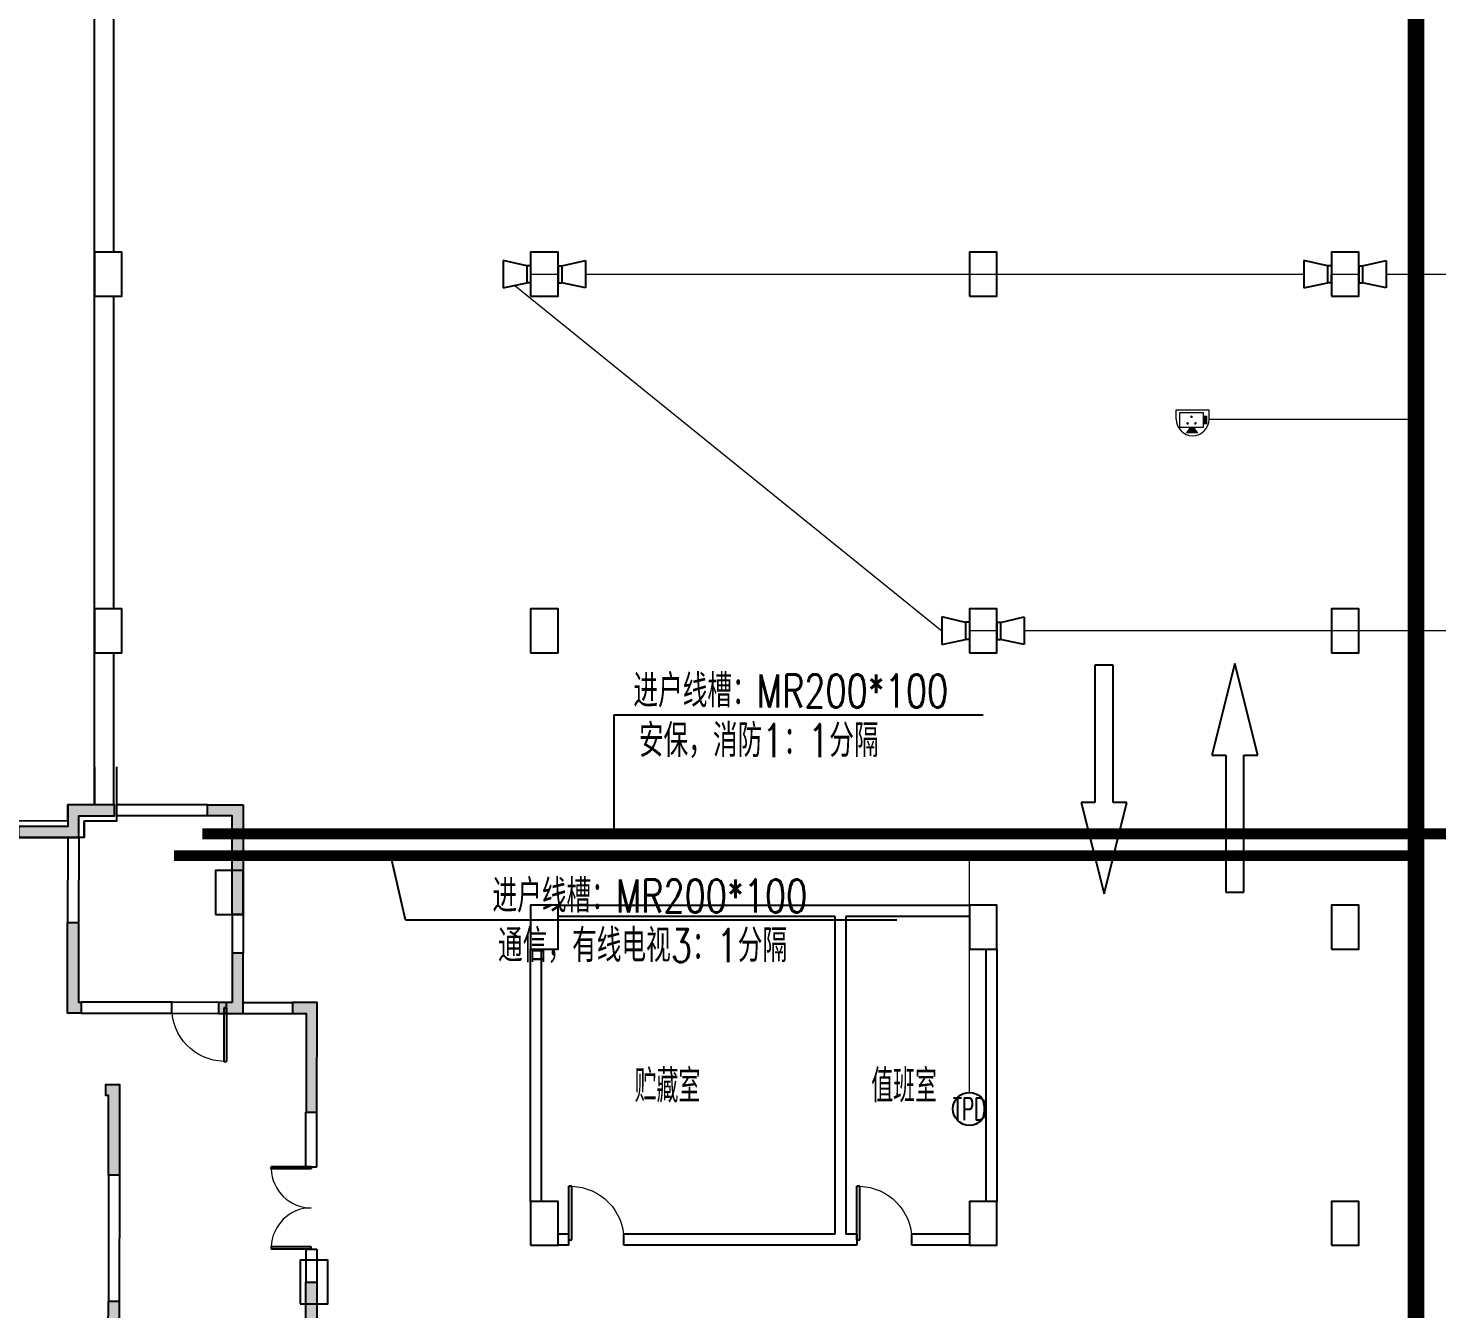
# Model space of a CAD drawing. Extents: x -781653 to 929899, y -295171 to 30012.
# Drawn here: x 198943 to 224627, y -173964 to -150619 of the extents above; entities that cross this region are included whole.
import ezdxf
from ezdxf.enums import TextEntityAlignment as Align

# ---------------------------------------------------------------- set-up
doc = ezdxf.new("R2010")
doc.units = 0
doc.header["$LTSCALE"] = 10
doc.header["$MEASUREMENT"] = 0
doc.linetypes.add('DASH', pattern=[0.35, 0.25, -0.1])
doc.linetypes.add('DASHED', pattern=[0.75, 0.5, -0.25])
doc.layers.get('0').update_dxf_attribs({"linetype": 'CONTINUOUS'})
for name, color, linetype in [('COLUMN', 1, 'CONTINUOUS'), ('RD-equip', 3, 'CONTINUOUS'), ('RD-text', 4, 'CONTINUOUS'), ('solid', 252, 'CONTINUOUS'), ('STAIR', 9, 'CONTINUOUS'), ('TEXT', 7, 'CONTINUOUS'), ('wall', 8, 'CONTINUOUS'), ('wall-jg', 7, 'CONTINUOUS'), ('WINDOW', 4, 'CONTINUOUS'), ('结构墙', 1, 'CONTINUOUS'), ('行车方向', 4, 'CONTINUOUS'), ('行车线', 207, 'CONTINUOUS')]:
    doc.layers.add(name, color=color, linetype=linetype)
doc.layers.add('RD-line', color=2, linetype='CONTINUOUS', lineweight=0)
doc.styles.add('_TEL_DIM', font='SIMPLEX', dxfattribs={"width": 0.8, "height": 3.5, "bigfont": 'HZTXT'})
doc.styles.add('FS1', font='txt4', dxfattribs={"width": 0.8, "bigfont": 'fstxt'})
doc.styles.add('FS2', font='tjromans.shx', dxfattribs={"width": 0.8, "bigfont": 'tjhztxt.shx'})
doc.linetypes.add('BRA', pattern='A,2.8,-0.1,["B",_TEL_DIM,S=0.07,R=0,X=0,Y=-0.12],-0.25', length=3.15)
doc.linetypes.add('CCTV', pattern='A,2.8,-0.1,["V",_TEL_DIM,S=0.07,R=0,X=0,Y=-0.12],-0.25', length=3.15)

# ---------------------------------------------------------------- blocks, each defined once
blk = doc.blocks.new('$DorLib2D$00000001')
for p, q in [((0.45, 0.975), (0.5, 0.975)), ((0.45, 0), (0.45, 0.975)), ((0.5, 0), (0.5, 0.975)), ((0.5, 0), (0.45, 0))]:
    blk.add_line(p, q)
at = {"lineweight": 13}
blk.add_arc((0.475, 0), 0.975, 91.4693, 180, dxfattribs=at)
blk = doc.blocks.new('A$C057458B3')
at = {"layer": 'solid'}
blk.add_hatch(color=8, dxfattribs=at).paths.add_polyline_path([(40250, 7500), (40250, 8950), (40050, 8950), (40050, 7300), (40300, 7300), (40300, 7500)])
at = {"layer": 'STAIR', "color": 8}
for p, q in [((42950, 7500), (41950, 7500)), ((41950, 7300), (42950, 7300))]:
    blk.add_line(p, q, dxfattribs=at)
at = {"layer": 'wall', "color": 8}
for p, q in [((40050, 10500), (40050, 8950)), ((40250, 10500), (40050, 10500)), ((40250, 10500), (40250, 8950)), ((40250, 8950), (40050, 8950)), ((41950, 7500), (40300, 7500)), ((40300, 7500), (40300, 7300)), ((41950, 7300), (41950, 7500)), ((42950, 7300), (42950, 7500)), ((40300, 7300), (41950, 7300)), ((40800, 4350), (40800, 2050)), ((41000, 4350), (41000, 2050))]:
    blk.add_line(p, q, dxfattribs=at)
at = {"layer": 'wall-jg', "color": 8}
for p, q in [((40050, 10800), (40050, 11100)), ((40350, 10500), (40350, 10800)), ((40050, 8950), (40250, 8950)), ((40050, 7300), (40050, 8950)), ((40250, 8950), (40250, 7500)), ((40250, 7500), (40300, 7500)), ((40300, 7500), (40300, 7300)), ((40300, 7300), (40050, 7300)), ((42950, 7300), (42950, 7200))]:
    blk.add_line(p, q, dxfattribs=at)
blk.add_lwpolyline([(42950, 7500), (42800, 7500), (42800, 7300), (42950, 7300)], dxfattribs=at)
at = {"layer": 'WINDOW', "color": 8, "xscale": -999.9999999999995, "yscale": 999.9999999999995, "zscale": 1000, "rotation": 179.9999999999999}
blk.add_blockref('$DorLib2D$00000001', (42450, 7400), dxfattribs=at)
blk = doc.blocks.new('A$C09E6704B')
at = {"layer": 'solid'}
for points in [[(40050, 10700), (40050, 11100), (40900, 11100), (40900, 10900), (40250, 10900), (40250, 10500), (39150, 10500), (39150, 10700)], [(43250, 11100), (43250, 9100), (43050, 9100), (43050, 10900), (42600, 10900), (42600, 11100)], [(40250, 7500), (40300, 7500), (40300, 7300), (40050, 7300), (40050, 8950), (40250, 8950)], [(43050, 7500), (43050, 8400), (43250, 8400), (43250, 7300), (42800, 7300), (42800, 7500)], [(44600, 7500), (44600, 5500), (44400, 5500), (44400, 7300), (44150, 7300), (44150, 7500)], [(40800, 5800), (40750, 5800), (40750, 6000), (41000, 6000), (41000, 4350), (40800, 4350)], [(43600, 400), (43600, 600), (44400, 600), (44400, 2400), (44600, 2400), (44600, 400)], [(41800, 600), (41800, 400), (40800, 400), (40800, 1300), (40500, 1300), (40500, 1500), (40800, 1500), (40800, 2050), (41000, 2050), (41000, 600)]]:
    blk.add_hatch(color=256, dxfattribs=at).paths.add_polyline_path(points)
at = {"layer": 'wall-jg'}
for points in [[(39150, 10500), (40250, 10500), (40250, 10900), (40900, 10900), (40900, 11100), (40050, 11100), (40050, 10700), (39150, 10700)], [(43250, 11100), (43250, 9100), (43050, 9100), (43050, 10900), (42600, 10900), (42600, 11100)], [(43050, 7500), (42800, 7500), (42800, 7300), (43250, 7300), (43250, 8400), (43050, 8400)], [(44150, 7300), (44400, 7300), (44400, 5500), (44600, 5500), (44600, 7500), (44150, 7500)]]:
    blk.add_lwpolyline(points, close=True, dxfattribs=at)
for points in [[(40300, 7500), (40300, 7300), (40050, 7300), (40050, 8950), (40250, 8950), (40250, 7500), (40300, 7500)], [(41000, 4350), (40800, 4350), (40800, 5800), (40750, 5800), (40750, 6000), (41000, 6000), (41000, 4350)], [(44600, 400), (43600, 400), (43600, 600), (44400, 600), (44400, 2400), (44600, 2400), (44600, 400)], [(40800, 1500), (40800, 2050), (41000, 2050), (41000, 600), (41800, 600), (41800, 400), (40800, 400), (40800, 1300), (40500, 1300), (40500, 1500), (40800, 1500)]]:
    blk.add_lwpolyline(points, dxfattribs=at)
blk = doc.blocks.new('$DorLib2D$00000002')
for p, q in [((-0.5, 0), (-0.5, 0.4875)), ((-0.475, 0.4875), (-0.5, 0.4875)), ((-0.475, 0), (-0.475, 0.4875)), ((0.475, 0), (0.475, 0.4875)), ((0.475, 0.4875), (0.5, 0.4875)), ((0.5, 0), (0.5, 0.4875)), ((-0.5, 0), (-0.475, 0)), ((0.5, 0), (0.475, 0))]:
    blk.add_line(p, q)
at = {"lineweight": 13}
for centre, start, end in [((-0.4875, 0), 0, 88.53072), ((0.4875, 0), 91.46928, 180)]:
    blk.add_arc(centre, 0.4875, start, end, dxfattribs=at)
blk = doc.blocks.new('A$C1C157CE4')
at = {"layer": '行车线', "linetype": 'DASH', "ltscale": 3000}
for points in [[(4167, 2967), (1667, 2967), (1667, 3217), (0, 2800), (1667, 2383), (1667, 2633), (4167, 2633)], [(2531, 833), (2531, 583), (31, 583), (31, 250), (2531, 250), (2531, 0), (4198, 417)]]:
    blk.add_lwpolyline(points, close=True, dxfattribs=at)
blk = doc.blocks.new('A$C0FE76EBE')
at = {"layer": 'COLUMN'}
for points in [[(-227037, 30647), (-226537, 30647), (-226537, 31447), (-227037, 31447)], [(-219087, 30647), (-218587, 30647), (-218587, 31447), (-219087, 31447)], [(-211087, 30647), (-210587, 30647), (-210587, 31447), (-211087, 31447)], [(-204487, 30647), (-203987, 30647), (-203987, 31447), (-204487, 31447)], [(-227037, 24147), (-226537, 24147), (-226537, 24947), (-227037, 24947)], [(-219087, 24147), (-218587, 24147), (-218587, 24947), (-219087, 24947)], [(-211087, 24147), (-210587, 24147), (-210587, 24947), (-211087, 24947)], [(-204487, 24147), (-203987, 24147), (-203987, 24947), (-204487, 24947)], [(-224829, 19379), (-224329, 19379), (-224329, 20179), (-224829, 20179)], [(-219087, 18747), (-218587, 18747), (-218587, 19547), (-219087, 19547)], [(-211087, 18747), (-210587, 18747), (-210587, 19547), (-211087, 19547)], [(-204487, 18747), (-203987, 18747), (-203987, 19547), (-204487, 19547)], [(-219087, 13347), (-218587, 13347), (-218587, 14147), (-219087, 14147)], [(-211087, 13347), (-210587, 13347), (-210587, 14147), (-211087, 14147)], [(-204487, 13347), (-203987, 13347), (-203987, 14147), (-204487, 14147)], [(-223286, 12278), (-222786, 12278), (-222786, 13078), (-223286, 13078)]]:
    blk.add_lwpolyline(points, close=True, dxfattribs=at)
at = {"layer": '结构墙', "linetype": 'ByBlock'}
for p, q in [((-227037, 21377), (-227037, 56868)), ((-226687, 31447), (-226687, 36047)), ((-226687, 24947), (-226687, 30647)), ((-226687, 21376), (-226687, 24147)), ((-227037, 22069), (-227037, 21377))]:
    blk.add_line(p, q, dxfattribs=at)
blk = doc.blocks.new('PCY07')
at = {"color": 0, "lineweight": -2}
for p, q in [((-321, 0), (-321, 182)), ((-321, 182), (321, 182)), ((-249, -161), (-249, 129)), ((-249, 129), (205, 129)), ((205, 129), (205, -161)), ((321, 0), (321, 182)), ((205, -161), (-249, -161))]:
    blk.add_line(p, q, dxfattribs=at)
at = {"color": 0, "lineweight": -2, "const_width": 25}
for points in [[(-34, 48, 1), (-9, 48, 1)], [(-111, -81, 1), (-86, -81, 1)], [(67, -81, -1), (42, -81, -1)]]:
    blk.add_lwpolyline(points, format="xyb", close=True, dxfattribs=at)
at = {"color": 0, "lineweight": -2, "const_width": 80}
blk.add_lwpolyline([(245, 69), (245, -100)], dxfattribs=at)
at = {"color": 0, "lineweight": -2}
blk.add_lwpolyline([(-12, -162, 100, 250, 0), (-12, -272, 250, 250, 0)], format="xyseb", dxfattribs=at)
blk.add_arc((0, 0), 321, 180, 0, dxfattribs=at)
blk = doc.blocks.new('adasdasdasd')
at = {"layer": 'RD-equip'}
for p, q in [((-151, 430), (-251, 0)), ((-154, 500), (-154, 430)), ((-154, 500), (159, 500)), ((-154, 430), (159, 430)), ((251, 0), (158, 430)), ((159, 500), (159, 430)), ((-251, 0), (251, 0))]:
    blk.add_line(p, q, dxfattribs=at)
blk = doc.blocks.new('TPD')
at = {"layer": 'RD-equip'}
blk.add_circle((0, 0), 200, dxfattribs=at)
at = {"layer": 'RD-text', "style": 'FS1', "width": 0.8}
blk.add_attdef('CP', text='', height=350, dxfattribs=at).set_placement((0, 0), align=Align.MIDDLE)

msp = doc.modelspace()

# ---------------------------------------------------------------- linework, layer by layer
at = {"layer": 'RD-line', "linetype": 'BRA', "ltscale": 0.8}
for p, q in [((208103.8, -155105.1), (208603.8, -155105.1)), ((209104, -155105.1), (222203.5, -155105.1)), ((222703.8, -155105.1), (223203.8, -155105.1)), ((223704, -155105.1), (238203.5, -155105.1)), ((207818.4, -155306.6), (215603.5, -161602)), ((216603.8, -161605.1), (216103.8, -161605.1)), ((230203.5, -161605.1), (217104, -161605.1))]:
    msp.add_line(p, q, dxfattribs=at)
at = {"layer": 'RD-line', "linetype": 'CCTV', "ltscale": 0.8}
msp.add_line((220474.5, -157747.3), (224246.3, -157747.3), dxfattribs=at)
at = {"layer": 'RD-line'}
msp.add_line((216103.8, -170020.4), (216103.8, -165703.3), dxfattribs=at)
for points, const_width in [([(224246.3, -210757.7), (224246.3, -139403.3)], 300), ([(201599.4, -165703.3), (224246.3, -165703.3)], 200)]:
    msp.add_lwpolyline(points, dxfattribs=dict(at, const_width=const_width))
at = {"layer": 'RD-line', "linetype": 'DASHED', "const_width": 200}
msp.add_lwpolyline([(225007.6, -165306.2), (202117.9, -165306.2)], dxfattribs=at)
at = {"layer": 'RD-text'}
for p, q in [((209623.8, -163136.9), (216353, -163136.9)), ((209623.8, -163136.9), (209623.8, -165306.2)), ((205820.8, -166874.2), (205557.6, -165703.3)), ((205820.8, -166874.2), (214783.9, -166874.2))]:
    msp.add_line(p, q, dxfattribs=at)
at = {"layer": 'wall', "linetype": 'ByBlock'}
for p, q in [((202215.5, -164777.3), (200553.8, -164775.4)), ((202215.3, -164977.3), (200553.5, -164975.4)), ((208603.8, -166605.1), (216103.8, -166605.1)), ((202663.2, -166777.9), (202662.3, -167477.9)), ((202863.2, -166778.1), (202862.3, -167478.1)), ((208603.8, -166805.1), (213653.8, -166805.1)), ((213653.8, -166805.1), (213653.8, -172605.1)), ((213853.8, -166805.1), (213853.8, -172605.1)), ((213853.8, -166805.1), (216103.8, -166805.1)), ((208103.8, -172005.1), (208103.8, -167405.1)), ((208303.8, -172005.1), (208303.8, -167405.1)), ((216403.8, -167405.1), (216403.8, -172005.1)), ((216603.8, -167405.1), (216603.8, -172005.1)), ((202861.4, -168378.1), (203761.3, -168379.5)), ((202861, -168578.1), (203761, -168579.5)), ((204005.6, -171373.5), (204006.6, -170379.4)), ((204205.6, -171373.5), (204206.6, -170379.7)), ((204005.6, -171373.5), (204205.6, -171373.5)), ((208803.8, -172605.1), (208603.8, -172605.1)), ((208803.8, -172805.1), (208603.8, -172805.1)), ((208803.8, -172805.1), (208803.8, -172605.1)), ((209803.8, -172805.1), (209803.8, -172605.1)), ((213653.8, -172605.1), (209803.8, -172605.1)), ((214053.8, -172805.1), (209803.8, -172805.1)), ((214053.8, -172605.1), (213853.8, -172605.1)), ((214053.8, -172605.1), (214053.8, -172805.1)), ((216103.8, -172605.1), (215053.8, -172605.1)), ((215053.8, -172805.1), (215053.8, -172605.1)), ((216103.8, -172805.1), (215053.8, -172805.1)), ((204005.3, -172873.5), (204205.3, -172873.5)), ((204005.3, -172873.5), (204005.3, -173479.7)), ((204205.3, -172873.5), (204205.3, -173479.7))]:
    msp.add_line(p, q, dxfattribs=at)
at = {"layer": '结构墙'}
for points in [[(200153.8, -164774.9), (199665.5, -164774.3), (199665.2, -165074.3), (196565.2, -165070.7), (196567.9, -162770.7), (194567.9, -162768.3), (194572.2, -159068.3), (191472.3, -159064.7), (191467.9, -162764.7), (189467.9, -162762.3), (189465.2, -165062.3), (186365.2, -165058.6), (186365.5, -164758.6), (177465.5, -164748.1), (177465.2, -165048.1), (174365.2, -165044.5), (174367.9, -162744.5), (172367.9, -162742.1), (172372.3, -159042.1), (169272.3, -159038.5), (169267.9, -162738.5), (167267.9, -162736.1)], [(200553.8, -164083.3), (200553.8, -165075.4), (199965.2, -165074.7), (199964.8, -165374.7), (196264.8, -165370.3), (196267.5, -163070.3), (194267.5, -163068), (194271.9, -159368), (191771.9, -159365), (191767.5, -163065), (189767.5, -163062.7), (189764.8, -165362.7), (186064.8, -165358.3), (186065.2, -165058.3), (177765.2, -165048.5), (177764.8, -165348.5), (174064.8, -165344.1), (174067.5, -163044.1), (172067.5, -163041.8), (172071.9, -159341.8), (169571.9, -159338.8), (169567.5, -163038.8), (167567.6, -163036.5)]]:
    msp.add_lwpolyline(points, dxfattribs=at)

# ---------------------------------------------------------------- block references
at = {"rotation": 359.9324396606484}
msp.add_blockref('A$C057458B3', (159602.5, -175827.1), dxfattribs=at)
at = {"layer": 'RD-equip', "rotation": 269.9204302749589}
for p in [(207603.5, -155102), (222203.5, -155102), (215603.5, -161602)]:
    msp.add_blockref('adasdasdasd', p, dxfattribs=at)
at = {"layer": 'RD-equip', "xscale": -1, "rotation": 90.0795697250411}
for p in [(209104, -155102), (223704, -155102), (217104, -161602)]:
    msp.add_blockref('adasdasdasd', p, dxfattribs=at)
at = {"layer": 'RD-equip', "color": 3, "lineweight": 0, "xscale": 0.9345000046305358, "yscale": 0.934500004601432, "zscale": 0.9345000046725}
msp.add_blockref('PCY07', (220174.8, -157747.3), dxfattribs=at)
at = {"layer": 'RD-equip'}
ref = msp.add_blockref('TPD', (216103.8, -170320.4), dxfattribs=dict(at, xscale=1.5, yscale=1.5, zscale=1.5))
ref.add_attrib('CP', 'TPD', dxfattribs={"layer": 'RD-text', "height": 405, "style": 'FS1', "width": 0.6}).set_placement((216103.8, -170320.4), align=Align.MIDDLE)
at = {"layer": 'wall', "rotation": 359.9324396606484}
msp.add_blockref('A$C09E6704B', (159602.5, -175827.1), dxfattribs=at)
at = {"layer": 'WINDOW', "linetype": 'ByBlock'}
for name, p, xscale, yscale, zscale, rotation in [('$DorLib2D$00000002', (204105.7, -172123.5), 1500, 1500, 1500, 89.99999999999719), ('$DorLib2D$00000001', (209303.8, -172705.1), -1000, 1000, -1000, 359.9999999999845), ('$DorLib2D$00000001', (214553.8, -172705.1), -1000, 1000, -1000, 359.9999999999845)]:
    msp.add_blockref(name, p, dxfattribs=dict(at, xscale=xscale, yscale=yscale, zscale=zscale, rotation=rotation))
at = {"layer": '结构墙'}
msp.add_blockref('A$C0FE76EBE', (427190.6, -186151.8), dxfattribs=at)
at = {"layer": '行车方向', "rotation": 90}
msp.add_blockref('A$C1C157CE4', (221360.4, -166399.8, 0), dxfattribs=at)

# ---------------------------------------------------------------- texts
at = {"layer": 'RD-text', "style": '_TEL_DIM', "width": 0.75}
for s, p in [('进户线槽：MR200*100', (209976.8, -162999.8)), ('安保，消防1：1分隔', (210078, -163905.1)), ('进户线槽：MR200*100', (207408.3, -166737.2)), ('通信，有线电视3：1分隔', (207509.6, -167642.4))]:
    msp.add_text(s, height=600, dxfattribs=at).set_placement(p)
at = {"layer": 'TEXT', "style": 'FS2', "width": 0.7}
for s, p in [('贮藏室', (210000.3, -170199.8)), ('值班室', (214313.9, -170199.8))]:
    msp.add_text(s, height=600, rotation=359.83888, dxfattribs=at).set_placement(p)

doc.saveas('drawing.dxf')
